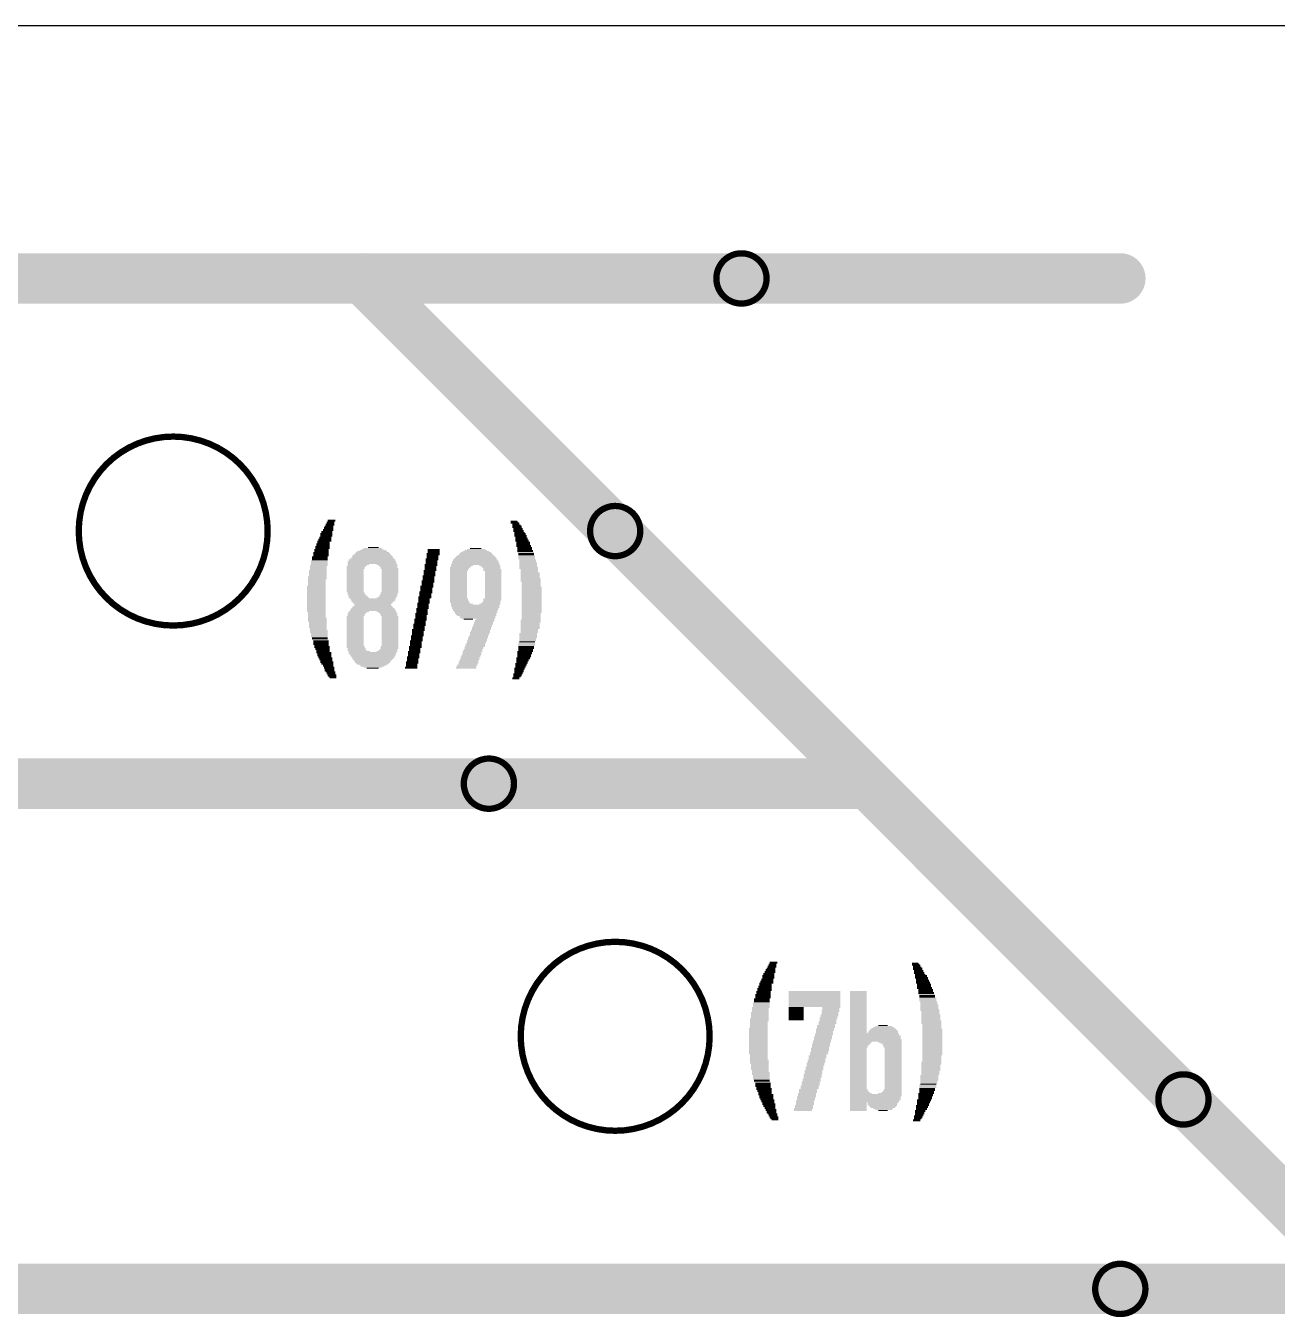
# Model space of a CAD drawing. Extents: x -1 to 100, y 0 to 61.
# Drawn here: x 49.11 to 74.28, y 34.99 to 60.96 of the extents above; entities that cross this region are included whole.
import ezdxf

# ---------------------------------------------------------------- set-up
doc = ezdxf.new("R2010")
doc.units = 0
for name, color, linetype in [('115', 151, 'CONTINUOUS'), ('117', 190, 'CONTINUOUS'), ('170', 151, 'CONTINUOUS'), ('20', 31, 'CONTINUOUS')]:
    doc.layers.add(name, color=color, linetype=linetype)

# ---------------------------------------------------------------- blocks, each defined once
blk = doc.blocks.new('RECT')
blk.add_solid([(-0.5, -0.5), (0.5, -0.5), (-0.5, 0.5), (0.5, 0.5)])

msp = doc.modelspace()

# ---------------------------------------------------------------- linework, layer by layer
at = {"layer": '115', "const_width": 1.016}
for points in [[(27.94, 55.88), (55.88, 55.88)], [(55.88, 55.88), (71.12, 55.88)], [(55.88, 55.88), (66.04, 45.72)], [(66.04, 45.72), (27.94, 45.72)], [(66.04, 45.72), (76.2, 35.56)], [(76.2, 35.56), (27.94, 35.56)]]:
    msp.add_lwpolyline(points, dxfattribs=at)
at = {"layer": '115', "const_width": 0.508}
for points in [[(55.88, 56.134, 1), (55.88, 55.626)], [(56.06, 56.06, 1), (55.7, 55.7)], [(55.88, 55.626, 1), (55.88, 56.134)], [(71.12, 55.626, 1), (71.12, 56.134)], [(66.22, 45.9, 1), (65.86, 45.54)], [(66.04, 45.466, 1), (66.04, 45.974)], [(65.86, 45.54, 1), (66.22, 45.9)]]:
    msp.add_lwpolyline(points, format="xyb", dxfattribs=at)
at = {"layer": '117', "const_width": 0.127}
for points in [[(63.5, 55.375, 1), (63.5, 56.385, 1), (63.5, 55.375)], [(52.07, 48.9, 1), (52.07, 52.7, 1), (52.07, 48.9)], [(60.96, 50.295, 1), (60.96, 51.305, 1), (60.96, 50.295)], [(58.42, 45.215, 1), (58.42, 46.225, 1), (58.42, 45.215)], [(60.96, 38.74, 1), (60.96, 42.54, 1), (60.96, 38.74)], [(72.39, 38.865, 1), (72.39, 39.875, 1), (72.39, 38.865)], [(71.12, 35.055, 1), (71.12, 36.065, 1), (71.12, 35.055)]]:
    msp.add_lwpolyline(points, format="xyb", dxfattribs=at)
at = {"layer": '20'}
msp.add_line((99.06, 60.96), (0, 60.96), dxfattribs=at)

# ---------------------------------------------------------------- block references
at = {"layer": '170'}
for p, xscale, yscale in [((55.205, 50.895), 0.17, 0.03), ((55.225, 50.94), 0.17, 0.02), ((55.225, 50.92), 0.17, 0.02), ((55.235, 50.98), 0.15, 0.02), ((55.235, 50.96), 0.15, 0.02), ((55.255, 51.02), 0.15, 0.02), ((55.255, 51), 0.15, 0.02), ((58.925, 51), 0.13, 0.02), ((58.935, 50.98), 0.15, 0.02), ((58.945, 50.96), 0.17, 0.02), ((58.96, 50.94), 0.14, 0.02), ((58.975, 50.92), 0.17, 0.02), ((58.985, 50.895), 0.19, 0.03), ((55.12, 50.64), 0.26, 0.02), ((55.13, 50.68), 0.24, 0.02), ((55.13, 50.66), 0.24, 0.02), ((55.15, 50.75), 0.24, 0.02), ((55.15, 50.73), 0.24, 0.02), ((55.15, 50.705), 0.24, 0.03), ((55.16, 50.79), 0.22, 0.02), ((55.16, 50.77), 0.22, 0.02), ((55.185, 50.83), 0.21, 0.02), ((55.185, 50.81), 0.21, 0.02), ((55.195, 50.87), 0.19, 0.02), ((55.195, 50.85), 0.19, 0.02), ((58.985, 50.87), 0.19, 0.02), ((59.005, 50.85), 0.19, 0.02), ((59.005, 50.83), 0.19, 0.02), ((59.015, 50.81), 0.21, 0.02), ((59.015, 50.79), 0.21, 0.02), ((59.035, 50.77), 0.21, 0.02), ((59.045, 50.75), 0.23, 0.02), ((59.045, 50.73), 0.23, 0.02), ((59.055, 50.705), 0.25, 0.03), ((59.065, 50.68), 0.23, 0.02), ((59.075, 50.66), 0.25, 0.02), ((59.075, 50.64), 0.25, 0.02), ((55.045, 50.37), 0.31, 0.02), ((55.055, 50.43), 0.29, 0.02), ((55.055, 50.41), 0.29, 0.02), ((55.055, 50.39), 0.29, 0.02), ((55.075, 50.49), 0.29, 0.02), ((55.075, 50.47), 0.29, 0.02), ((55.075, 50.45), 0.29, 0.02), ((55.085, 50.535), 0.27, 0.03), ((55.085, 50.51), 0.27, 0.02), ((55.11, 50.6), 0.28, 0.02), ((55.095, 50.58), 0.25, 0.02), ((55.095, 50.56), 0.25, 0.02), ((55.12, 50.62), 0.26, 0.02), ((56.08, 50.37), 0.66, 0.02), ((56.07, 50.39), 0.6, 0.02), ((56.085, 50.41), 0.53, 0.02), ((56.08, 50.43), 0.44, 0.02), ((56.08, 50.45), 0.36, 0.02), ((56.095, 50.47), 0.21, 0.02), ((57.31, 50.43), 0.24, 0.02), ((57.31, 50.41), 0.24, 0.02), ((57.31, 50.39), 0.24, 0.02), ((57.31, 50.37), 0.24, 0.02), ((58.155, 50.37), 0.61, 0.02), ((58.155, 50.39), 0.53, 0.02), ((58.155, 50.41), 0.45, 0.02), ((58.16, 50.43), 0.36, 0.02), ((58.155, 50.45), 0.23, 0.02), ((59.085, 50.62), 0.27, 0.02), ((59.085, 50.6), 0.27, 0.02), ((59.11, 50.58), 0.28, 0.02), ((59.11, 50.56), 0.28, 0.02), ((59.11, 50.535), 0.28, 0.03), ((59.12, 50.51), 0.3, 0.02), ((59.12, 50.49), 0.3, 0.02), ((59.14, 50.47), 0.3, 0.02), ((59.14, 50.45), 0.3, 0.02), ((59.14, 50.43), 0.3, 0.02), ((59.15, 50.41), 0.32, 0.02), ((59.15, 50.39), 0.32, 0.02), ((59.16, 50.37), 0.34, 0.02), ((55, 50.11), 0.36, 0.02), ((55.01, 50.2), 0.34, 0.02), ((55.01, 50.18), 0.34, 0.02), ((55.01, 50.155), 0.34, 0.03), ((55.01, 50.13), 0.34, 0.02), ((55.02, 50.28), 0.32, 0.02), ((55.02, 50.26), 0.32, 0.02), ((55.02, 50.24), 0.32, 0.02), ((55.02, 50.22), 0.32, 0.02), ((55.045, 50.345), 0.31, 0.03), ((55.045, 50.32), 0.31, 0.02), ((55.045, 50.3), 0.31, 0.02), ((56.07, 50.18), 0.98, 0.02), ((56.07, 50.155), 0.98, 0.03), ((55.795, 50.13), 0.43, 0.02), ((55.77, 50.11), 0.38, 0.02), ((56.07, 50.22), 0.94, 0.02), ((56.07, 50.2), 0.94, 0.02), ((56.075, 50.24), 0.89, 0.02), ((56.07, 50.26), 0.84, 0.02), ((56.07, 50.3), 0.8, 0.02), ((56.08, 50.28), 0.82, 0.02), ((56.07, 50.32), 0.76, 0.02), ((56.08, 50.345), 0.7, 0.03), ((56.37, 50.13), 0.42, 0.02), ((56.39, 50.11), 0.38, 0.02), ((57.255, 50.13), 0.25, 0.02), ((57.255, 50.11), 0.25, 0.02), ((57.275, 50.24), 0.25, 0.02), ((57.275, 50.22), 0.25, 0.02), ((57.265, 50.2), 0.23, 0.02), ((57.265, 50.18), 0.23, 0.02), ((57.265, 50.155), 0.23, 0.03), ((57.3, 50.345), 0.26, 0.03), ((57.3, 50.32), 0.26, 0.02), ((57.285, 50.3), 0.23, 0.02), ((57.285, 50.28), 0.23, 0.02), ((57.285, 50.26), 0.23, 0.02), ((58.145, 50.13), 0.97, 0.02), ((57.88, 50.11), 0.44, 0.02), ((58.145, 50.18), 0.93, 0.02), ((58.155, 50.155), 0.95, 0.03), ((58.145, 50.22), 0.89, 0.02), ((58.155, 50.2), 0.91, 0.02), ((58.145, 50.24), 0.85, 0.02), ((58.155, 50.26), 0.83, 0.02), ((58.155, 50.28), 0.79, 0.02), ((58.155, 50.3), 0.75, 0.02), ((58.155, 50.32), 0.69, 0.02), ((58.155, 50.345), 0.65, 0.03), ((58.44, 50.11), 0.42, 0.02), ((59.17, 50.345), 0.32, 0.03), ((59.17, 50.32), 0.32, 0.02), ((59.18, 50.3), 0.34, 0.02), ((59.18, 50.28), 0.34, 0.02), ((59.18, 50.26), 0.34, 0.02), ((59.18, 50.24), 0.34, 0.02), ((59.2, 50.22), 0.34, 0.02), ((59.2, 50.2), 0.34, 0.02), ((59.2, 50.18), 0.34, 0.02), ((59.21, 50.155), 0.36, 0.03), ((59.21, 50.13), 0.36, 0.02), ((59.21, 50.11), 0.36, 0.02), ((54.97, 49.88), 0.38, 0.02), ((54.97, 49.86), 0.38, 0.02), ((54.98, 50.01), 0.36, 0.02), ((54.98, 49.985), 0.36, 0.03), ((54.98, 49.96), 0.36, 0.02), ((54.98, 49.94), 0.36, 0.02), ((54.98, 49.92), 0.36, 0.02), ((54.98, 49.9), 0.36, 0.02), ((54.99, 50.09), 0.34, 0.02), ((54.99, 50.07), 0.34, 0.02), ((54.99, 50.05), 0.34, 0.02), ((54.99, 50.03), 0.34, 0.02), ((55.75, 50.09), 0.38, 0.02), ((55.74, 50.07), 0.36, 0.02), ((55.74, 50.05), 0.36, 0.02), ((55.73, 50.03), 0.34, 0.02), ((55.73, 50.01), 0.34, 0.02), ((55.73, 49.985), 0.34, 0.03), ((55.73, 49.96), 0.34, 0.02), ((55.73, 49.94), 0.34, 0.02), ((55.73, 49.92), 0.34, 0.02), ((55.73, 49.9), 0.34, 0.02), ((55.73, 49.88), 0.34, 0.02), ((55.73, 49.86), 0.34, 0.02), ((56.4, 50.09), 0.36, 0.02), ((56.41, 50.07), 0.34, 0.02), ((56.42, 50.05), 0.36, 0.02), ((56.43, 50.03), 0.34, 0.02), ((56.43, 50.01), 0.34, 0.02), ((56.43, 49.985), 0.34, 0.03), ((56.43, 49.96), 0.34, 0.02), ((56.43, 49.94), 0.34, 0.02), ((56.43, 49.92), 0.34, 0.02), ((56.43, 49.9), 0.34, 0.02), ((56.43, 49.88), 0.34, 0.02), ((56.43, 49.86), 0.34, 0.02), ((57.215, 49.9), 0.25, 0.02), ((57.205, 49.88), 0.23, 0.02), ((57.205, 49.86), 0.23, 0.02), ((57.235, 50.01), 0.25, 0.02), ((57.225, 49.985), 0.23, 0.03), ((57.225, 49.96), 0.23, 0.02), ((57.225, 49.94), 0.23, 0.02), ((57.225, 49.92), 0.23, 0.02), ((57.245, 50.09), 0.23, 0.02), ((57.245, 50.07), 0.23, 0.02), ((57.245, 50.05), 0.23, 0.02), ((57.245, 50.03), 0.23, 0.02), ((57.84, 50.07), 0.4, 0.02), ((57.83, 50.05), 0.38, 0.02), ((57.82, 50.03), 0.36, 0.02), ((57.82, 50.01), 0.36, 0.02), ((57.81, 49.985), 0.34, 0.03), ((57.81, 49.96), 0.34, 0.02), ((57.81, 49.94), 0.34, 0.02), ((57.81, 49.92), 0.34, 0.02), ((57.81, 49.9), 0.34, 0.02), ((57.81, 49.88), 0.34, 0.02), ((57.81, 49.86), 0.34, 0.02), ((57.86, 50.09), 0.4, 0.02), ((58.46, 50.09), 0.38, 0.02), ((58.47, 50.07), 0.36, 0.02), ((58.48, 50.05), 0.34, 0.02), ((58.49, 50.03), 0.36, 0.02), ((58.49, 50.01), 0.36, 0.02), ((58.505, 49.985), 0.33, 0.03), ((58.505, 49.96), 0.33, 0.02), ((58.505, 49.94), 0.33, 0.02), ((58.505, 49.92), 0.33, 0.02), ((58.505, 49.9), 0.33, 0.02), ((58.505, 49.88), 0.33, 0.02), ((58.505, 49.86), 0.33, 0.02), ((59.21, 50.09), 0.36, 0.02), ((59.22, 50.07), 0.38, 0.02), ((59.22, 50.05), 0.38, 0.02), ((59.235, 50.03), 0.35, 0.02), ((59.235, 50.01), 0.35, 0.02), ((59.235, 49.985), 0.35, 0.03), ((59.25, 49.96), 0.38, 0.02), ((59.25, 49.94), 0.38, 0.02), ((59.25, 49.92), 0.38, 0.02), ((59.25, 49.9), 0.38, 0.02), ((59.25, 49.88), 0.38, 0.02), ((59.25, 49.86), 0.38, 0.02), ((54.95, 49.69), 0.38, 0.02), ((54.95, 49.67), 0.38, 0.02), ((54.95, 49.65), 0.38, 0.02), ((54.95, 49.625), 0.38, 0.03), ((54.95, 49.6), 0.38, 0.02), ((54.97, 49.84), 0.38, 0.02), ((54.96, 49.82), 0.36, 0.02), ((54.96, 49.795), 0.36, 0.03), ((54.96, 49.77), 0.36, 0.02), ((54.96, 49.75), 0.36, 0.02), ((54.96, 49.73), 0.36, 0.02), ((54.96, 49.71), 0.36, 0.02), ((55.73, 49.84), 0.34, 0.02), ((55.73, 49.82), 0.34, 0.02), ((55.73, 49.795), 0.34, 0.03), ((55.73, 49.77), 0.34, 0.02), ((55.73, 49.75), 0.34, 0.02), ((55.73, 49.73), 0.34, 0.02), ((55.73, 49.71), 0.34, 0.02), ((55.73, 49.69), 0.34, 0.02), ((55.73, 49.67), 0.34, 0.02), ((55.73, 49.65), 0.34, 0.02), ((55.73, 49.625), 0.34, 0.03), ((55.73, 49.6), 0.34, 0.02), ((56.43, 49.84), 0.34, 0.02), ((56.43, 49.82), 0.34, 0.02), ((56.43, 49.795), 0.34, 0.03), ((56.43, 49.77), 0.34, 0.02), ((56.43, 49.75), 0.34, 0.02), ((56.43, 49.73), 0.34, 0.02), ((56.43, 49.71), 0.34, 0.02), ((56.43, 49.69), 0.34, 0.02), ((56.43, 49.67), 0.34, 0.02), ((56.43, 49.65), 0.34, 0.02), ((56.43, 49.625), 0.34, 0.03), ((56.43, 49.6), 0.34, 0.02), ((57.17, 49.69), 0.26, 0.02), ((57.17, 49.67), 0.26, 0.02), ((57.16, 49.65), 0.24, 0.02), ((57.16, 49.625), 0.24, 0.03), ((57.16, 49.6), 0.24, 0.02), ((57.195, 49.795), 0.25, 0.03), ((57.195, 49.77), 0.25, 0.02), ((57.185, 49.75), 0.23, 0.02), ((57.185, 49.73), 0.23, 0.02), ((57.185, 49.71), 0.23, 0.02), ((57.205, 49.84), 0.23, 0.02), ((57.205, 49.82), 0.23, 0.02), ((57.81, 49.84), 0.34, 0.02), ((57.81, 49.82), 0.34, 0.02), ((57.81, 49.795), 0.34, 0.03), ((57.81, 49.77), 0.34, 0.02), ((57.81, 49.75), 0.34, 0.02), ((57.81, 49.73), 0.34, 0.02), ((57.81, 49.71), 0.34, 0.02), ((57.81, 49.69), 0.34, 0.02), ((57.81, 49.67), 0.34, 0.02), ((57.81, 49.65), 0.34, 0.02), ((57.81, 49.625), 0.34, 0.03), ((57.81, 49.6), 0.34, 0.02), ((58.505, 49.84), 0.33, 0.02), ((58.505, 49.82), 0.33, 0.02), ((58.505, 49.795), 0.33, 0.03), ((58.505, 49.77), 0.33, 0.02), ((58.505, 49.75), 0.33, 0.02), ((58.505, 49.73), 0.33, 0.02), ((58.505, 49.71), 0.33, 0.02), ((58.505, 49.69), 0.33, 0.02), ((58.505, 49.67), 0.33, 0.02), ((58.505, 49.65), 0.33, 0.02), ((58.505, 49.625), 0.33, 0.03), ((58.505, 49.6), 0.33, 0.02), ((59.26, 49.84), 0.4, 0.02), ((59.26, 49.82), 0.4, 0.02), ((59.26, 49.795), 0.4, 0.03), ((59.27, 49.77), 0.38, 0.02), ((59.27, 49.75), 0.38, 0.02), ((59.27, 49.73), 0.38, 0.02), ((59.27, 49.71), 0.38, 0.02), ((59.27, 49.69), 0.38, 0.02), ((59.28, 49.67), 0.4, 0.02), ((59.28, 49.65), 0.4, 0.02), ((59.28, 49.625), 0.4, 0.03), ((59.28, 49.6), 0.4, 0.02), ((54.95, 49.58), 0.38, 0.02), ((54.95, 49.56), 0.38, 0.02), ((54.95, 49.54), 0.38, 0.02), ((54.95, 49.52), 0.38, 0.02), ((54.95, 49.5), 0.38, 0.02), ((54.95, 49.48), 0.38, 0.02), ((54.95, 49.46), 0.38, 0.02), ((54.95, 49.435), 0.38, 0.03), ((54.95, 49.41), 0.38, 0.02), ((54.95, 49.39), 0.38, 0.02), ((54.95, 49.37), 0.38, 0.02), ((54.95, 49.35), 0.38, 0.02), ((55.73, 49.58), 0.34, 0.02), ((55.75, 49.56), 0.34, 0.02), ((55.75, 49.54), 0.34, 0.02), ((55.76, 49.52), 0.36, 0.02), ((55.78, 49.5), 0.36, 0.02), ((55.795, 49.48), 0.39, 0.02), ((55.805, 49.46), 0.41, 0.02), ((56.085, 49.435), 0.91, 0.03), ((56.095, 49.41), 0.89, 0.02), ((56.085, 49.39), 0.87, 0.02), ((56.08, 49.37), 0.82, 0.02), ((56.08, 49.35), 0.78, 0.02), ((56.36, 49.46), 0.4, 0.02), ((56.38, 49.48), 0.36, 0.02), ((56.4, 49.52), 0.36, 0.02), ((56.4, 49.5), 0.36, 0.02), ((56.42, 49.56), 0.36, 0.02), ((56.41, 49.54), 0.34, 0.02), ((56.43, 49.58), 0.34, 0.02), ((57.105, 49.35), 0.25, 0.02), ((57.13, 49.48), 0.26, 0.02), ((57.13, 49.46), 0.26, 0.02), ((57.115, 49.435), 0.23, 0.03), ((57.115, 49.41), 0.23, 0.02), ((57.115, 49.39), 0.23, 0.02), ((57.115, 49.37), 0.23, 0.02), ((57.15, 49.58), 0.26, 0.02), ((57.15, 49.56), 0.26, 0.02), ((57.14, 49.54), 0.24, 0.02), ((57.14, 49.52), 0.24, 0.02), ((57.14, 49.5), 0.24, 0.02), ((57.81, 49.58), 0.34, 0.02), ((57.81, 49.56), 0.34, 0.02), ((57.81, 49.54), 0.34, 0.02), ((57.81, 49.52), 0.34, 0.02), ((57.81, 49.5), 0.34, 0.02), ((57.81, 49.48), 0.34, 0.02), ((57.81, 49.46), 0.34, 0.02), ((57.82, 49.435), 0.36, 0.03), ((57.82, 49.41), 0.36, 0.02), ((57.83, 49.39), 0.38, 0.02), ((57.83, 49.37), 0.38, 0.02), ((57.85, 49.35), 0.38, 0.02), ((58.46, 49.35), 0.38, 0.02), ((58.47, 49.37), 0.36, 0.02), ((58.49, 49.435), 0.36, 0.03), ((58.49, 49.41), 0.36, 0.02), ((58.48, 49.39), 0.34, 0.02), ((58.505, 49.58), 0.33, 0.02), ((58.505, 49.56), 0.33, 0.02), ((58.505, 49.54), 0.33, 0.02), ((58.505, 49.52), 0.33, 0.02), ((58.505, 49.5), 0.33, 0.02), ((58.505, 49.48), 0.33, 0.02), ((58.505, 49.46), 0.33, 0.02), ((59.28, 49.58), 0.4, 0.02), ((59.28, 49.56), 0.4, 0.02), ((59.28, 49.54), 0.4, 0.02), ((59.28, 49.52), 0.4, 0.02), ((59.28, 49.5), 0.4, 0.02), ((59.28, 49.48), 0.4, 0.02), ((59.28, 49.46), 0.4, 0.02), ((59.28, 49.435), 0.4, 0.03), ((59.28, 49.41), 0.4, 0.02), ((59.28, 49.39), 0.4, 0.02), ((59.28, 49.37), 0.4, 0.02), ((59.28, 49.35), 0.4, 0.02), ((54.95, 49.33), 0.38, 0.02), ((54.95, 49.31), 0.38, 0.02), ((54.95, 49.29), 0.38, 0.02), ((54.95, 49.265), 0.38, 0.03), ((54.95, 49.24), 0.38, 0.02), ((54.95, 49.22), 0.38, 0.02), ((54.95, 49.2), 0.38, 0.02), ((54.95, 49.18), 0.38, 0.02), ((54.96, 49.16), 0.36, 0.02), ((54.96, 49.14), 0.36, 0.02), ((54.96, 49.12), 0.36, 0.02), ((54.96, 49.1), 0.36, 0.02), ((54.96, 49.075), 0.36, 0.03), ((55.73, 49.075), 0.34, 0.03), ((55.76, 49.14), 0.36, 0.02), ((55.75, 49.12), 0.34, 0.02), ((55.75, 49.1), 0.34, 0.02), ((55.805, 49.18), 0.41, 0.02), ((55.78, 49.16), 0.36, 0.02), ((56.085, 49.22), 0.91, 0.02), ((56.085, 49.2), 0.91, 0.02), ((56.085, 49.24), 0.87, 0.02), ((56.08, 49.265), 0.82, 0.03), ((56.08, 49.29), 0.78, 0.02), ((56.08, 49.33), 0.74, 0.02), ((56.09, 49.31), 0.72, 0.02), ((56.36, 49.18), 0.4, 0.02), ((56.38, 49.16), 0.36, 0.02), ((56.4, 49.14), 0.36, 0.02), ((56.41, 49.12), 0.34, 0.02), ((56.41, 49.1), 0.34, 0.02), ((56.43, 49.075), 0.34, 0.03), ((57.065, 49.14), 0.25, 0.02), ((57.065, 49.12), 0.25, 0.02), ((57.055, 49.1), 0.23, 0.02), ((57.055, 49.075), 0.23, 0.03), ((57.085, 49.24), 0.25, 0.02), ((57.075, 49.22), 0.23, 0.02), ((57.075, 49.2), 0.23, 0.02), ((57.075, 49.18), 0.23, 0.02), ((57.075, 49.16), 0.23, 0.02), ((57.095, 49.33), 0.23, 0.02), ((57.095, 49.31), 0.23, 0.02), ((57.095, 49.29), 0.23, 0.02), ((57.095, 49.265), 0.23, 0.03), ((57.88, 49.33), 0.44, 0.02), ((58.145, 49.31), 0.97, 0.02), ((58.145, 49.29), 0.97, 0.02), ((58.155, 49.265), 0.95, 0.03), ((58.145, 49.24), 0.93, 0.02), ((58.155, 49.22), 0.91, 0.02), ((58.145, 49.2), 0.89, 0.02), ((58.155, 49.18), 0.87, 0.02), ((58.165, 49.16), 0.85, 0.02), ((58.155, 49.14), 0.83, 0.02), ((58.165, 49.12), 0.81, 0.02), ((58.175, 49.1), 0.79, 0.02), ((58.19, 49.075), 0.72, 0.03), ((58.44, 49.33), 0.42, 0.02), ((59.28, 49.33), 0.4, 0.02), ((59.28, 49.31), 0.4, 0.02), ((59.28, 49.29), 0.4, 0.02), ((59.28, 49.265), 0.4, 0.03), ((59.28, 49.24), 0.4, 0.02), ((59.28, 49.22), 0.4, 0.02), ((59.28, 49.2), 0.4, 0.02), ((59.28, 49.18), 0.4, 0.02), ((59.28, 49.16), 0.4, 0.02), ((59.27, 49.14), 0.38, 0.02), ((59.27, 49.12), 0.38, 0.02), ((59.27, 49.1), 0.38, 0.02), ((59.27, 49.075), 0.38, 0.03), ((54.97, 49.05), 0.38, 0.02), ((54.97, 49.03), 0.38, 0.02), ((54.97, 49.01), 0.38, 0.02), ((54.97, 48.99), 0.38, 0.02), ((54.98, 48.97), 0.36, 0.02), ((54.98, 48.95), 0.36, 0.02), ((54.98, 48.93), 0.36, 0.02), ((54.98, 48.905), 0.36, 0.03), ((54.98, 48.88), 0.36, 0.02), ((54.98, 48.86), 0.36, 0.02), ((54.99, 48.84), 0.34, 0.02), ((54.99, 48.82), 0.34, 0.02), ((55.73, 49.05), 0.34, 0.02), ((55.73, 49.03), 0.34, 0.02), ((55.73, 49.01), 0.34, 0.02), ((55.73, 48.99), 0.34, 0.02), ((55.73, 48.97), 0.34, 0.02), ((55.73, 48.95), 0.34, 0.02), ((55.73, 48.93), 0.34, 0.02), ((55.73, 48.905), 0.34, 0.03), ((55.73, 48.88), 0.34, 0.02), ((55.73, 48.86), 0.34, 0.02), ((55.73, 48.84), 0.34, 0.02), ((55.73, 48.82), 0.34, 0.02), ((56.43, 49.05), 0.34, 0.02), ((56.43, 49.03), 0.34, 0.02), ((56.43, 49.01), 0.34, 0.02), ((56.43, 48.99), 0.34, 0.02), ((56.43, 48.97), 0.34, 0.02), ((56.43, 48.95), 0.34, 0.02), ((56.43, 48.93), 0.34, 0.02), ((56.43, 48.905), 0.34, 0.03), ((56.43, 48.88), 0.34, 0.02), ((56.43, 48.86), 0.34, 0.02), ((56.43, 48.84), 0.34, 0.02), ((56.43, 48.82), 0.34, 0.02), ((57, 48.82), 0.26, 0.02), ((57.025, 48.93), 0.25, 0.02), ((57.025, 48.905), 0.25, 0.03), ((57.015, 48.88), 0.23, 0.02), ((57.015, 48.86), 0.23, 0.02), ((57.015, 48.84), 0.23, 0.02), ((57.045, 49.03), 0.25, 0.02), ((57.045, 49.01), 0.25, 0.02), ((57.035, 48.99), 0.23, 0.02), ((57.035, 48.97), 0.23, 0.02), ((57.035, 48.95), 0.23, 0.02), ((57.055, 49.05), 0.23, 0.02), ((58.2, 49.05), 0.7, 0.02), ((58.005, 49.03), 0.19, 0.02), ((58.27, 48.86), 0.38, 0.02), ((58.27, 48.84), 0.38, 0.02), ((58.27, 48.82), 0.38, 0.02), ((58.29, 48.905), 0.38, 0.03), ((58.29, 48.88), 0.38, 0.02), ((58.31, 48.97), 0.38, 0.02), ((58.31, 48.95), 0.38, 0.02), ((58.31, 48.93), 0.38, 0.02), ((58.335, 49.01), 0.39, 0.02), ((58.335, 48.99), 0.39, 0.02), ((58.35, 49.03), 0.36, 0.02), ((59.26, 49.01), 0.4, 0.02), ((59.26, 48.99), 0.4, 0.02), ((59.26, 48.97), 0.4, 0.02), ((59.25, 48.95), 0.38, 0.02), ((59.25, 48.93), 0.38, 0.02), ((59.25, 48.905), 0.38, 0.03), ((59.25, 48.88), 0.38, 0.02), ((59.25, 48.86), 0.38, 0.02), ((59.25, 48.84), 0.38, 0.02), ((59.235, 48.82), 0.35, 0.02), ((59.27, 49.05), 0.38, 0.02), ((59.27, 49.03), 0.38, 0.02), ((55, 48.8), 0.36, 0.02), ((55, 48.78), 0.36, 0.02), ((55, 48.76), 0.36, 0.02), ((55.01, 48.74), 0.34, 0.02), ((55.01, 48.715), 0.34, 0.03), ((55.01, 48.69), 0.34, 0.02), ((55.01, 48.67), 0.34, 0.02), ((55.02, 48.65), 0.32, 0.02), ((55.02, 48.63), 0.32, 0.02), ((55.03, 48.61), 0.34, 0.02), ((55.045, 48.59), 0.31, 0.02), ((55.045, 48.57), 0.31, 0.02), ((55.73, 48.8), 0.34, 0.02), ((55.73, 48.78), 0.34, 0.02), ((55.73, 48.76), 0.34, 0.02), ((55.73, 48.74), 0.34, 0.02), ((55.73, 48.715), 0.34, 0.03), ((55.73, 48.69), 0.34, 0.02), ((55.73, 48.67), 0.34, 0.02), ((55.73, 48.65), 0.34, 0.02), ((55.73, 48.63), 0.34, 0.02), ((55.73, 48.61), 0.34, 0.02), ((55.73, 48.59), 0.34, 0.02), ((55.73, 48.57), 0.34, 0.02), ((56.43, 48.8), 0.34, 0.02), ((56.43, 48.78), 0.34, 0.02), ((56.43, 48.76), 0.34, 0.02), ((56.43, 48.74), 0.34, 0.02), ((56.43, 48.715), 0.34, 0.03), ((56.43, 48.69), 0.34, 0.02), ((56.43, 48.67), 0.34, 0.02), ((56.43, 48.65), 0.34, 0.02), ((56.43, 48.63), 0.34, 0.02), ((56.43, 48.61), 0.34, 0.02), ((56.43, 48.59), 0.34, 0.02), ((56.43, 48.57), 0.34, 0.02), ((56.96, 48.59), 0.26, 0.02), ((56.95, 48.57), 0.24, 0.02), ((56.98, 48.69), 0.26, 0.02), ((56.97, 48.67), 0.24, 0.02), ((56.97, 48.65), 0.24, 0.02), ((56.97, 48.63), 0.24, 0.02), ((56.97, 48.61), 0.24, 0.02), ((57, 48.8), 0.26, 0.02), ((56.99, 48.78), 0.24, 0.02), ((56.99, 48.76), 0.24, 0.02), ((56.99, 48.74), 0.24, 0.02), ((56.99, 48.715), 0.24, 0.03), ((58.18, 48.59), 0.4, 0.02), ((58.17, 48.57), 0.38, 0.02), ((58.2, 48.65), 0.4, 0.02), ((58.19, 48.63), 0.38, 0.02), ((58.19, 48.61), 0.38, 0.02), ((58.21, 48.69), 0.38, 0.02), ((58.21, 48.67), 0.38, 0.02), ((58.24, 48.76), 0.4, 0.02), ((58.23, 48.74), 0.38, 0.02), ((58.23, 48.715), 0.38, 0.03), ((58.25, 48.8), 0.38, 0.02), ((58.25, 48.78), 0.38, 0.02), ((59.21, 48.74), 0.36, 0.02), ((59.21, 48.715), 0.36, 0.03), ((59.21, 48.69), 0.36, 0.02), ((59.21, 48.67), 0.36, 0.02), ((59.21, 48.65), 0.36, 0.02), ((59.2, 48.63), 0.34, 0.02), ((59.2, 48.61), 0.34, 0.02), ((59.2, 48.59), 0.34, 0.02), ((59.19, 48.57), 0.32, 0.02), ((59.235, 48.8), 0.35, 0.02), ((59.235, 48.78), 0.35, 0.02), ((59.235, 48.76), 0.35, 0.02), ((55.045, 48.55), 0.31, 0.02), ((55.045, 48.525), 0.31, 0.03), ((55.055, 48.5), 0.29, 0.02), ((55.065, 48.48), 0.31, 0.02), ((55.065, 48.46), 0.31, 0.02), ((55.075, 48.44), 0.29, 0.02), ((55.075, 48.42), 0.29, 0.02), ((55.085, 48.4), 0.27, 0.02), ((55.085, 48.38), 0.27, 0.02), ((55.1, 48.355), 0.3, 0.03), ((55.11, 48.33), 0.28, 0.02), ((55.11, 48.31), 0.28, 0.02), ((55.73, 48.55), 0.34, 0.02), ((55.73, 48.525), 0.34, 0.03), ((55.73, 48.5), 0.34, 0.02), ((55.74, 48.48), 0.36, 0.02), ((55.74, 48.46), 0.36, 0.02), ((55.76, 48.44), 0.36, 0.02), ((55.76, 48.42), 0.36, 0.02), ((55.77, 48.4), 0.38, 0.02), ((55.815, 48.38), 0.43, 0.02), ((56.08, 48.355), 0.96, 0.03), ((56.08, 48.33), 0.96, 0.02), ((56.085, 48.31), 0.91, 0.02), ((56.37, 48.38), 0.42, 0.02), ((56.39, 48.4), 0.38, 0.02), ((56.4, 48.42), 0.36, 0.02), ((56.42, 48.48), 0.36, 0.02), ((56.42, 48.46), 0.36, 0.02), ((56.42, 48.44), 0.36, 0.02), ((56.43, 48.55), 0.34, 0.02), ((56.43, 48.525), 0.34, 0.03), ((56.43, 48.5), 0.34, 0.02), ((56.915, 48.38), 0.25, 0.02), ((56.915, 48.355), 0.25, 0.03), ((56.905, 48.33), 0.23, 0.02), ((56.905, 48.31), 0.23, 0.02), ((56.94, 48.48), 0.26, 0.02), ((56.94, 48.46), 0.26, 0.02), ((56.925, 48.44), 0.23, 0.02), ((56.925, 48.42), 0.23, 0.02), ((56.925, 48.4), 0.23, 0.02), ((56.95, 48.55), 0.24, 0.02), ((56.95, 48.525), 0.24, 0.03), ((56.95, 48.5), 0.24, 0.02), ((58.07, 48.31), 0.4, 0.02), ((58.09, 48.38), 0.4, 0.02), ((58.08, 48.355), 0.38, 0.03), ((58.08, 48.33), 0.38, 0.02), ((58.1, 48.42), 0.38, 0.02), ((58.1, 48.4), 0.38, 0.02), ((58.135, 48.48), 0.41, 0.02), ((58.12, 48.46), 0.38, 0.02), ((58.12, 48.44), 0.38, 0.02), ((58.145, 48.525), 0.39, 0.03), ((58.145, 48.5), 0.39, 0.02), ((58.17, 48.55), 0.38, 0.02), ((59.15, 48.38), 0.32, 0.02), ((59.14, 48.355), 0.3, 0.03), ((59.14, 48.33), 0.3, 0.02), ((59.13, 48.31), 0.28, 0.02), ((59.18, 48.55), 0.34, 0.02), ((59.18, 48.525), 0.34, 0.03), ((59.18, 48.5), 0.34, 0.02), ((59.17, 48.48), 0.32, 0.02), ((59.17, 48.46), 0.32, 0.02), ((59.17, 48.44), 0.32, 0.02), ((59.16, 48.42), 0.3, 0.02), ((59.16, 48.4), 0.3, 0.02), ((55.11, 48.29), 0.28, 0.02), ((55.12, 48.27), 0.26, 0.02), ((55.13, 48.25), 0.28, 0.02), ((55.14, 48.23), 0.26, 0.02), ((55.14, 48.21), 0.26, 0.02), ((55.15, 48.19), 0.24, 0.02), ((55.16, 48.165), 0.26, 0.03), ((55.17, 48.14), 0.24, 0.02), ((55.17, 48.12), 0.24, 0.02), ((55.185, 48.1), 0.21, 0.02), ((55.185, 48.08), 0.21, 0.02), ((55.205, 48.06), 0.21, 0.02), ((55.205, 48.04), 0.21, 0.02), ((56.085, 48.29), 0.91, 0.02), ((56.085, 48.27), 0.87, 0.02), ((56.095, 48.25), 0.85, 0.02), ((56.08, 48.23), 0.82, 0.02), ((56.08, 48.21), 0.78, 0.02), ((56.08, 48.19), 0.74, 0.02), ((56.08, 48.165), 0.7, 0.03), ((56.08, 48.14), 0.66, 0.02), ((56.08, 48.12), 0.62, 0.02), ((56.085, 48.1), 0.53, 0.02), ((56.08, 48.08), 0.48, 0.02), ((56.08, 48.06), 0.36, 0.02), ((56.08, 48.04), 0.24, 0.02), ((56.855, 48.06), 0.25, 0.02), ((56.855, 48.04), 0.25, 0.02), ((56.875, 48.165), 0.25, 0.03), ((56.875, 48.14), 0.25, 0.02), ((56.865, 48.12), 0.23, 0.02), ((56.865, 48.1), 0.23, 0.02), ((56.865, 48.08), 0.23, 0.02), ((56.895, 48.27), 0.25, 0.02), ((56.895, 48.25), 0.25, 0.02), ((56.885, 48.23), 0.23, 0.02), ((56.885, 48.21), 0.23, 0.02), ((56.885, 48.19), 0.23, 0.02), ((56.905, 48.29), 0.23, 0.02), ((57.965, 48.06), 0.41, 0.02), ((57.965, 48.04), 0.41, 0.02), ((57.985, 48.1), 0.41, 0.02), ((57.975, 48.08), 0.39, 0.02), ((58.01, 48.165), 0.4, 0.03), ((58.01, 48.14), 0.4, 0.02), ((58, 48.12), 0.38, 0.02), ((58.03, 48.21), 0.4, 0.02), ((58.02, 48.19), 0.38, 0.02), ((58.05, 48.27), 0.4, 0.02), ((58.04, 48.25), 0.38, 0.02), ((58.04, 48.23), 0.38, 0.02), ((58.06, 48.29), 0.38, 0.02), ((59.035, 48.04), 0.21, 0.02), ((59.075, 48.14), 0.25, 0.02), ((59.065, 48.12), 0.23, 0.02), ((59.065, 48.1), 0.23, 0.02), ((59.055, 48.08), 0.21, 0.02), ((59.055, 48.06), 0.21, 0.02), ((59.11, 48.25), 0.28, 0.02), ((59.11, 48.23), 0.28, 0.02), ((59.095, 48.21), 0.25, 0.02), ((59.095, 48.19), 0.25, 0.02), ((59.085, 48.165), 0.23, 0.03), ((59.13, 48.29), 0.28, 0.02), ((59.13, 48.27), 0.28, 0.02), ((55.215, 48.02), 0.19, 0.02), ((55.215, 47.995), 0.19, 0.03), ((55.235, 47.97), 0.19, 0.02), ((55.245, 47.95), 0.17, 0.02), ((55.245, 47.93), 0.17, 0.02), ((55.265, 47.91), 0.17, 0.02), ((55.265, 47.89), 0.17, 0.02), ((55.275, 47.87), 0.15, 0.02), ((55.285, 47.85), 0.13, 0.02), ((58.96, 47.85), 0.14, 0.02), ((58.96, 47.83), 0.14, 0.02), ((59.005, 47.93), 0.19, 0.02), ((58.995, 47.91), 0.17, 0.02), ((58.995, 47.89), 0.17, 0.02), ((58.985, 47.87), 0.15, 0.02), ((59.035, 48.02), 0.21, 0.02), ((59.025, 47.995), 0.19, 0.03), ((59.025, 47.97), 0.19, 0.02), ((59.015, 47.95), 0.17, 0.02), ((64.125, 42.09), 0.15, 0.02), ((64.125, 42.07), 0.15, 0.02), ((64.145, 42.13), 0.15, 0.02), ((64.145, 42.11), 0.15, 0.02), ((66.995, 42.11), 0.13, 0.02), ((67.005, 42.09), 0.15, 0.02), ((67.015, 42.07), 0.17, 0.02), ((64.04, 41.86), 0.24, 0.02), ((64.04, 41.84), 0.24, 0.02), ((64.04, 41.815), 0.24, 0.03), ((64.05, 41.9), 0.22, 0.02), ((64.05, 41.88), 0.22, 0.02), ((64.075, 41.94), 0.21, 0.02), ((64.075, 41.92), 0.21, 0.02), ((64.085, 41.98), 0.19, 0.02), ((64.085, 41.96), 0.19, 0.02), ((64.095, 42.005), 0.17, 0.03), ((64.115, 42.05), 0.17, 0.02), ((64.115, 42.03), 0.17, 0.02), ((67.025, 42.05), 0.15, 0.02), ((67.035, 42.03), 0.17, 0.02), ((67.045, 42.005), 0.19, 0.03), ((67.045, 41.98), 0.19, 0.02), ((67.065, 41.96), 0.19, 0.02), ((67.065, 41.94), 0.19, 0.02), ((67.075, 41.92), 0.21, 0.02), ((67.075, 41.9), 0.21, 0.02), ((67.095, 41.88), 0.21, 0.02), ((67.11, 41.86), 0.24, 0.02), ((67.11, 41.84), 0.24, 0.02), ((67.12, 41.815), 0.26, 0.03), ((63.945, 41.54), 0.29, 0.02), ((63.965, 41.6), 0.29, 0.02), ((63.965, 41.58), 0.29, 0.02), ((63.965, 41.56), 0.29, 0.02), ((63.975, 41.645), 0.27, 0.03), ((63.975, 41.62), 0.27, 0.02), ((64, 41.71), 0.28, 0.02), ((63.985, 41.69), 0.25, 0.02), ((63.985, 41.67), 0.25, 0.02), ((64.01, 41.75), 0.26, 0.02), ((64.01, 41.73), 0.26, 0.02), ((64.02, 41.79), 0.24, 0.02), ((64.02, 41.77), 0.24, 0.02), ((64.97, 41.54), 1.04, 0.02), ((65.85, 41.54), 0.34, 0.02), ((67.13, 41.79), 0.24, 0.02), ((67.14, 41.77), 0.26, 0.02), ((67.14, 41.75), 0.26, 0.02), ((67.15, 41.73), 0.28, 0.02), ((67.15, 41.71), 0.28, 0.02), ((67.17, 41.69), 0.28, 0.02), ((67.17, 41.67), 0.28, 0.02), ((67.17, 41.645), 0.28, 0.03), ((67.18, 41.62), 0.3, 0.02), ((67.18, 41.6), 0.3, 0.02), ((67.205, 41.58), 0.29, 0.02), ((67.205, 41.56), 0.29, 0.02), ((67.205, 41.54), 0.29, 0.02), ((63.9, 41.31), 0.34, 0.02), ((63.9, 41.29), 0.34, 0.02), ((63.91, 41.39), 0.32, 0.02), ((63.91, 41.37), 0.32, 0.02), ((63.91, 41.35), 0.32, 0.02), ((63.91, 41.33), 0.32, 0.02), ((63.935, 41.48), 0.31, 0.02), ((63.935, 41.455), 0.31, 0.03), ((63.935, 41.43), 0.31, 0.02), ((63.935, 41.41), 0.31, 0.02), ((63.945, 41.52), 0.29, 0.02), ((63.945, 41.5), 0.29, 0.02), ((64.97, 41.52), 1.04, 0.02), ((64.97, 41.5), 1.04, 0.02), ((64.97, 41.48), 1.04, 0.02), ((64.97, 41.455), 1.04, 0.03), ((64.97, 41.43), 1.04, 0.02), ((64.97, 41.41), 1.04, 0.02), ((64.97, 41.39), 1.04, 0.02), ((64.97, 41.37), 1.04, 0.02), ((64.97, 41.35), 1.04, 0.02), ((64.97, 41.33), 1.04, 0.02), ((64.97, 41.31), 1.04, 0.02), ((64.97, 41.29), 1.04, 0.02), ((65.85, 41.52), 0.34, 0.02), ((65.85, 41.5), 0.34, 0.02), ((65.85, 41.48), 0.34, 0.02), ((65.85, 41.455), 0.34, 0.03), ((65.85, 41.43), 0.34, 0.02), ((65.85, 41.41), 0.34, 0.02), ((65.85, 41.39), 0.34, 0.02), ((65.85, 41.37), 0.34, 0.02), ((65.85, 41.35), 0.34, 0.02), ((65.85, 41.33), 0.34, 0.02), ((65.85, 41.31), 0.34, 0.02), ((65.85, 41.29), 0.34, 0.02), ((67.215, 41.52), 0.31, 0.02), ((67.215, 41.5), 0.31, 0.02), ((67.225, 41.48), 0.33, 0.02), ((67.235, 41.455), 0.31, 0.03), ((67.235, 41.43), 0.31, 0.02), ((67.25, 41.41), 0.34, 0.02), ((67.25, 41.39), 0.34, 0.02), ((67.25, 41.37), 0.34, 0.02), ((67.25, 41.35), 0.34, 0.02), ((67.27, 41.33), 0.34, 0.02), ((67.27, 41.31), 0.34, 0.02), ((67.27, 41.29), 0.34, 0.02), ((63.87, 41.12), 0.36, 0.02), ((63.87, 41.095), 0.36, 0.03), ((63.87, 41.07), 0.36, 0.02), ((63.87, 41.05), 0.36, 0.02), ((63.87, 41.03), 0.36, 0.02), ((63.89, 41.22), 0.36, 0.02), ((63.88, 41.2), 0.34, 0.02), ((63.88, 41.18), 0.34, 0.02), ((63.88, 41.16), 0.34, 0.02), ((63.88, 41.14), 0.34, 0.02), ((63.9, 41.265), 0.34, 0.03), ((63.9, 41.24), 0.34, 0.02), ((64.97, 41.265), 1.04, 0.03), ((64.97, 41.24), 1.04, 0.02), ((64.6, 41.22), 0.3, 0.02), ((64.6, 41.2), 0.3, 0.02), ((64.6, 41.18), 0.3, 0.02), ((64.6, 41.16), 0.3, 0.02), ((64.6, 41.14), 0.3, 0.02), ((64.6, 41.12), 0.3, 0.02), ((64.6, 41.095), 0.3, 0.03), ((64.6, 41.07), 0.3, 0.02), ((64.6, 41.05), 0.3, 0.02), ((64.6, 41.03), 0.3, 0.02), ((65.27, 41.07), 0.36, 0.02), ((65.27, 41.05), 0.36, 0.02), ((65.26, 41.03), 0.34, 0.02), ((65.29, 41.16), 0.36, 0.02), ((65.29, 41.14), 0.36, 0.02), ((65.28, 41.12), 0.34, 0.02), ((65.28, 41.095), 0.34, 0.03), ((65.31, 41.22), 0.36, 0.02), ((65.3, 41.2), 0.34, 0.02), ((65.3, 41.18), 0.34, 0.02), ((65.85, 41.265), 0.34, 0.03), ((65.85, 41.24), 0.34, 0.02), ((65.85, 41.22), 0.34, 0.02), ((65.85, 41.2), 0.34, 0.02), ((65.85, 41.18), 0.34, 0.02), ((65.85, 41.16), 0.34, 0.02), ((65.85, 41.14), 0.34, 0.02), ((65.85, 41.12), 0.34, 0.02), ((65.85, 41.095), 0.34, 0.03), ((65.85, 41.07), 0.34, 0.02), ((65.85, 41.05), 0.34, 0.02), ((65.85, 41.03), 0.34, 0.02), ((67.28, 41.265), 0.36, 0.03), ((67.28, 41.24), 0.36, 0.02), ((67.28, 41.22), 0.36, 0.02), ((67.28, 41.2), 0.36, 0.02), ((67.29, 41.18), 0.38, 0.02), ((67.29, 41.16), 0.38, 0.02), ((67.3, 41.14), 0.36, 0.02), ((67.3, 41.12), 0.36, 0.02), ((67.3, 41.095), 0.36, 0.03), ((67.31, 41.07), 0.38, 0.02), ((67.31, 41.05), 0.38, 0.02), ((67.31, 41.03), 0.38, 0.02), ((63.84, 40.8), 0.38, 0.02), ((63.84, 40.78), 0.38, 0.02), ((63.86, 40.99), 0.38, 0.02), ((63.86, 40.97), 0.38, 0.02), ((63.86, 40.95), 0.38, 0.02), ((63.85, 40.93), 0.36, 0.02), ((63.85, 40.905), 0.36, 0.03), ((63.85, 40.88), 0.36, 0.02), ((63.85, 40.86), 0.36, 0.02), ((63.85, 40.84), 0.36, 0.02), ((63.85, 40.82), 0.36, 0.02), ((63.87, 41.01), 0.36, 0.02), ((64.6, 41.01), 0.3, 0.02), ((64.6, 40.99), 0.3, 0.02), ((64.6, 40.97), 0.3, 0.02), ((65.18, 40.78), 0.36, 0.02), ((65.2, 40.86), 0.36, 0.02), ((65.2, 40.84), 0.36, 0.02), ((65.2, 40.82), 0.36, 0.02), ((65.19, 40.8), 0.34, 0.02), ((65.23, 40.93), 0.36, 0.02), ((65.23, 40.905), 0.36, 0.03), ((65.215, 40.88), 0.33, 0.02), ((65.25, 41.01), 0.36, 0.02), ((65.25, 40.99), 0.36, 0.02), ((65.24, 40.97), 0.34, 0.02), ((65.24, 40.95), 0.34, 0.02), ((65.85, 41.01), 0.34, 0.02), ((65.85, 40.99), 0.34, 0.02), ((65.85, 40.97), 0.34, 0.02), ((65.85, 40.95), 0.34, 0.02), ((65.85, 40.93), 0.34, 0.02), ((65.85, 40.905), 0.34, 0.03), ((65.85, 40.88), 0.34, 0.02), ((65.85, 40.86), 0.34, 0.02), ((65.85, 40.84), 0.34, 0.02), ((65.85, 40.82), 0.34, 0.02), ((65.85, 40.8), 0.34, 0.02), ((65.85, 40.78), 0.34, 0.02), ((66.355, 40.78), 0.51, 0.02), ((66.355, 40.8), 0.47, 0.02), ((66.36, 40.82), 0.42, 0.02), ((66.36, 40.84), 0.34, 0.02), ((66.345, 40.86), 0.19, 0.02), ((67.31, 41.01), 0.38, 0.02), ((67.31, 40.99), 0.38, 0.02), ((67.31, 40.97), 0.38, 0.02), ((67.32, 40.95), 0.4, 0.02), ((67.32, 40.93), 0.4, 0.02), ((67.32, 40.905), 0.4, 0.03), ((67.33, 40.88), 0.38, 0.02), ((67.33, 40.86), 0.38, 0.02), ((67.33, 40.84), 0.38, 0.02), ((67.33, 40.82), 0.38, 0.02), ((67.33, 40.8), 0.38, 0.02), ((67.34, 40.78), 0.4, 0.02), ((63.84, 40.76), 0.38, 0.02), ((63.84, 40.735), 0.38, 0.03), ((63.84, 40.71), 0.38, 0.02), ((63.84, 40.69), 0.38, 0.02), ((63.84, 40.67), 0.38, 0.02), ((63.84, 40.65), 0.38, 0.02), ((63.84, 40.63), 0.38, 0.02), ((63.84, 40.61), 0.38, 0.02), ((63.84, 40.59), 0.38, 0.02), ((63.84, 40.57), 0.38, 0.02), ((63.84, 40.545), 0.38, 0.03), ((63.84, 40.52), 0.38, 0.02), ((65.12, 40.545), 0.36, 0.03), ((65.12, 40.52), 0.36, 0.02), ((65.14, 40.63), 0.36, 0.02), ((65.14, 40.61), 0.36, 0.02), ((65.14, 40.59), 0.36, 0.02), ((65.13, 40.57), 0.34, 0.02), ((65.16, 40.69), 0.36, 0.02), ((65.16, 40.67), 0.36, 0.02), ((65.15, 40.65), 0.34, 0.02), ((65.18, 40.76), 0.36, 0.02), ((65.17, 40.735), 0.34, 0.03), ((65.17, 40.71), 0.34, 0.02), ((65.85, 40.76), 0.34, 0.02), ((65.85, 40.735), 0.34, 0.03), ((65.85, 40.71), 0.34, 0.02), ((66.175, 40.69), 0.99, 0.02), ((66.175, 40.67), 0.99, 0.02), ((66.19, 40.65), 1.02, 0.02), ((66.19, 40.63), 1.02, 0.02), ((66.19, 40.61), 1.02, 0.02), ((66.19, 40.59), 1.02, 0.02), ((66.2, 40.57), 1.04, 0.02), ((66.2, 40.545), 1.04, 0.03), ((65.9, 40.52), 0.44, 0.02), ((66.345, 40.71), 0.61, 0.02), ((66.355, 40.735), 0.59, 0.03), ((66.355, 40.76), 0.55, 0.02), ((66.485, 40.52), 0.47, 0.02), ((67.34, 40.76), 0.4, 0.02), ((67.34, 40.735), 0.4, 0.03), ((67.34, 40.71), 0.4, 0.02), ((67.34, 40.69), 0.4, 0.02), ((67.34, 40.67), 0.4, 0.02), ((67.34, 40.65), 0.4, 0.02), ((67.34, 40.63), 0.4, 0.02), ((67.34, 40.61), 0.4, 0.02), ((67.34, 40.59), 0.4, 0.02), ((67.34, 40.57), 0.4, 0.02), ((67.34, 40.545), 0.4, 0.03), ((67.34, 40.52), 0.4, 0.02), ((63.84, 40.5), 0.38, 0.02), ((63.84, 40.48), 0.38, 0.02), ((63.84, 40.46), 0.38, 0.02), ((63.84, 40.44), 0.38, 0.02), ((63.84, 40.42), 0.38, 0.02), ((63.84, 40.4), 0.38, 0.02), ((63.84, 40.375), 0.38, 0.03), ((63.84, 40.35), 0.38, 0.02), ((63.84, 40.33), 0.38, 0.02), ((63.84, 40.31), 0.38, 0.02), ((63.84, 40.29), 0.38, 0.02), ((63.85, 40.27), 0.36, 0.02), ((63.85, 40.25), 0.36, 0.02), ((65.03, 40.25), 0.36, 0.02), ((65.06, 40.31), 0.36, 0.02), ((65.06, 40.29), 0.36, 0.02), ((65.045, 40.27), 0.33, 0.02), ((65.08, 40.4), 0.36, 0.02), ((65.08, 40.375), 0.36, 0.03), ((65.08, 40.35), 0.36, 0.02), ((65.07, 40.33), 0.34, 0.02), ((65.1, 40.48), 0.36, 0.02), ((65.1, 40.46), 0.36, 0.02), ((65.1, 40.44), 0.36, 0.02), ((65.09, 40.42), 0.34, 0.02), ((65.11, 40.5), 0.34, 0.02), ((65.89, 40.5), 0.42, 0.02), ((65.88, 40.48), 0.4, 0.02), ((65.87, 40.46), 0.38, 0.02), ((65.86, 40.44), 0.36, 0.02), ((65.86, 40.42), 0.36, 0.02), ((65.85, 40.4), 0.34, 0.02), ((65.85, 40.375), 0.34, 0.03), ((65.85, 40.35), 0.34, 0.02), ((65.85, 40.33), 0.34, 0.02), ((65.85, 40.31), 0.34, 0.02), ((65.85, 40.29), 0.34, 0.02), ((65.85, 40.27), 0.34, 0.02), ((65.85, 40.25), 0.34, 0.02), ((66.505, 40.5), 0.43, 0.02), ((66.53, 40.48), 0.38, 0.02), ((66.53, 40.46), 0.38, 0.02), ((66.54, 40.44), 0.36, 0.02), ((66.54, 40.42), 0.36, 0.02), ((66.55, 40.4), 0.34, 0.02), ((66.55, 40.375), 0.34, 0.03), ((66.55, 40.35), 0.34, 0.02), ((66.55, 40.33), 0.34, 0.02), ((66.55, 40.31), 0.34, 0.02), ((66.55, 40.29), 0.34, 0.02), ((66.55, 40.27), 0.34, 0.02), ((66.55, 40.25), 0.34, 0.02), ((67.34, 40.5), 0.4, 0.02), ((67.34, 40.48), 0.4, 0.02), ((67.34, 40.46), 0.4, 0.02), ((67.34, 40.44), 0.4, 0.02), ((67.34, 40.42), 0.4, 0.02), ((67.34, 40.4), 0.4, 0.02), ((67.34, 40.375), 0.4, 0.03), ((67.34, 40.35), 0.4, 0.02), ((67.34, 40.33), 0.4, 0.02), ((67.34, 40.31), 0.4, 0.02), ((67.34, 40.29), 0.4, 0.02), ((67.34, 40.27), 0.4, 0.02), ((67.33, 40.25), 0.38, 0.02), ((63.85, 40.23), 0.36, 0.02), ((63.85, 40.21), 0.36, 0.02), ((63.85, 40.185), 0.36, 0.03), ((63.86, 40.16), 0.38, 0.02), ((63.86, 40.14), 0.38, 0.02), ((63.86, 40.12), 0.38, 0.02), ((63.86, 40.1), 0.38, 0.02), ((63.87, 40.08), 0.36, 0.02), ((63.87, 40.06), 0.36, 0.02), ((63.87, 40.04), 0.36, 0.02), ((63.87, 40.015), 0.36, 0.03), ((63.87, 39.99), 0.36, 0.02), ((64.97, 40.015), 0.36, 0.03), ((64.97, 39.99), 0.36, 0.02), ((64.99, 40.1), 0.36, 0.02), ((64.99, 40.08), 0.36, 0.02), ((64.99, 40.06), 0.36, 0.02), ((64.98, 40.04), 0.34, 0.02), ((65.01, 40.16), 0.36, 0.02), ((65.01, 40.14), 0.36, 0.02), ((65.01, 40.12), 0.36, 0.02), ((65.03, 40.23), 0.36, 0.02), ((65.03, 40.21), 0.36, 0.02), ((65.02, 40.185), 0.34, 0.03), ((65.85, 40.23), 0.34, 0.02), ((65.85, 40.21), 0.34, 0.02), ((65.85, 40.185), 0.34, 0.03), ((65.85, 40.16), 0.34, 0.02), ((65.85, 40.14), 0.34, 0.02), ((65.85, 40.12), 0.34, 0.02), ((65.85, 40.1), 0.34, 0.02), ((65.85, 40.08), 0.34, 0.02), ((65.85, 40.06), 0.34, 0.02), ((65.85, 40.04), 0.34, 0.02), ((65.85, 40.015), 0.34, 0.03), ((65.85, 39.99), 0.34, 0.02), ((66.55, 40.23), 0.34, 0.02), ((66.55, 40.21), 0.34, 0.02), ((66.55, 40.185), 0.34, 0.03), ((66.55, 40.16), 0.34, 0.02), ((66.55, 40.14), 0.34, 0.02), ((66.55, 40.12), 0.34, 0.02), ((66.55, 40.1), 0.34, 0.02), ((66.55, 40.08), 0.34, 0.02), ((66.55, 40.06), 0.34, 0.02), ((66.55, 40.04), 0.34, 0.02), ((66.55, 40.015), 0.34, 0.03), ((66.55, 39.99), 0.34, 0.02), ((67.32, 40.12), 0.4, 0.02), ((67.32, 40.1), 0.4, 0.02), ((67.32, 40.08), 0.4, 0.02), ((67.31, 40.06), 0.38, 0.02), ((67.31, 40.04), 0.38, 0.02), ((67.31, 40.015), 0.38, 0.03), ((67.31, 39.99), 0.38, 0.02), ((67.33, 40.23), 0.38, 0.02), ((67.33, 40.21), 0.38, 0.02), ((67.33, 40.185), 0.38, 0.03), ((67.33, 40.16), 0.38, 0.02), ((67.33, 40.14), 0.38, 0.02), ((63.87, 39.97), 0.36, 0.02), ((63.88, 39.95), 0.34, 0.02), ((63.88, 39.93), 0.34, 0.02), ((63.89, 39.91), 0.36, 0.02), ((63.89, 39.89), 0.36, 0.02), ((63.89, 39.87), 0.36, 0.02), ((63.9, 39.85), 0.34, 0.02), ((63.9, 39.825), 0.34, 0.03), ((63.9, 39.8), 0.34, 0.02), ((63.9, 39.78), 0.34, 0.02), ((63.91, 39.76), 0.32, 0.02), ((63.91, 39.74), 0.32, 0.02), ((64.91, 39.78), 0.36, 0.02), ((64.91, 39.76), 0.36, 0.02), ((64.91, 39.74), 0.36, 0.02), ((64.93, 39.87), 0.36, 0.02), ((64.93, 39.85), 0.36, 0.02), ((64.93, 39.825), 0.36, 0.03), ((64.92, 39.8), 0.34, 0.02), ((64.95, 39.95), 0.36, 0.02), ((64.95, 39.93), 0.36, 0.02), ((64.95, 39.91), 0.36, 0.02), ((64.95, 39.89), 0.36, 0.02), ((64.97, 39.97), 0.36, 0.02), ((65.85, 39.97), 0.34, 0.02), ((65.85, 39.95), 0.34, 0.02), ((65.85, 39.93), 0.34, 0.02), ((65.85, 39.91), 0.34, 0.02), ((65.85, 39.89), 0.34, 0.02), ((65.85, 39.87), 0.34, 0.02), ((65.85, 39.85), 0.34, 0.02), ((65.85, 39.825), 0.34, 0.03), ((65.85, 39.8), 0.34, 0.02), ((65.85, 39.78), 0.34, 0.02), ((65.85, 39.76), 0.34, 0.02), ((65.85, 39.74), 0.34, 0.02), ((66.55, 39.97), 0.34, 0.02), ((66.55, 39.95), 0.34, 0.02), ((66.55, 39.93), 0.34, 0.02), ((66.55, 39.91), 0.34, 0.02), ((66.55, 39.89), 0.34, 0.02), ((66.55, 39.87), 0.34, 0.02), ((66.55, 39.85), 0.34, 0.02), ((66.55, 39.825), 0.34, 0.03), ((66.55, 39.8), 0.34, 0.02), ((66.55, 39.78), 0.34, 0.02), ((66.55, 39.76), 0.34, 0.02), ((66.55, 39.74), 0.34, 0.02), ((67.28, 39.85), 0.36, 0.02), ((67.28, 39.825), 0.36, 0.03), ((67.28, 39.8), 0.36, 0.02), ((67.28, 39.78), 0.36, 0.02), ((67.28, 39.76), 0.36, 0.02), ((67.27, 39.74), 0.34, 0.02), ((67.31, 39.97), 0.38, 0.02), ((67.31, 39.95), 0.38, 0.02), ((67.3, 39.93), 0.36, 0.02), ((67.3, 39.91), 0.36, 0.02), ((67.3, 39.89), 0.36, 0.02), ((67.3, 39.87), 0.36, 0.02), ((63.92, 39.72), 0.34, 0.02), ((63.935, 39.7), 0.31, 0.02), ((63.935, 39.68), 0.31, 0.02), ((63.935, 39.66), 0.31, 0.02), ((63.935, 39.635), 0.31, 0.03), ((63.945, 39.61), 0.29, 0.02), ((63.955, 39.59), 0.31, 0.02), ((63.955, 39.57), 0.31, 0.02), ((63.965, 39.55), 0.29, 0.02), ((63.965, 39.53), 0.29, 0.02), ((63.975, 39.51), 0.27, 0.02), ((63.975, 39.49), 0.27, 0.02), ((63.99, 39.465), 0.3, 0.03), ((64.82, 39.49), 0.36, 0.02), ((64.82, 39.465), 0.36, 0.03), ((64.84, 39.57), 0.36, 0.02), ((64.84, 39.55), 0.36, 0.02), ((64.84, 39.53), 0.36, 0.02), ((64.84, 39.51), 0.36, 0.02), ((64.87, 39.635), 0.36, 0.03), ((64.87, 39.61), 0.36, 0.02), ((64.87, 39.59), 0.36, 0.02), ((64.89, 39.72), 0.36, 0.02), ((64.89, 39.7), 0.36, 0.02), ((64.89, 39.68), 0.36, 0.02), ((64.89, 39.66), 0.36, 0.02), ((65.85, 39.72), 0.34, 0.02), ((65.85, 39.7), 0.34, 0.02), ((65.85, 39.68), 0.34, 0.02), ((65.85, 39.66), 0.34, 0.02), ((65.85, 39.635), 0.34, 0.03), ((65.85, 39.61), 0.34, 0.02), ((65.85, 39.59), 0.34, 0.02), ((65.86, 39.57), 0.36, 0.02), ((65.86, 39.55), 0.36, 0.02), ((65.87, 39.53), 0.38, 0.02), ((65.88, 39.51), 0.4, 0.02), ((65.9, 39.49), 0.44, 0.02), ((66.2, 39.465), 1.04, 0.03), ((66.485, 39.49), 0.47, 0.02), ((66.52, 39.51), 0.4, 0.02), ((66.53, 39.53), 0.38, 0.02), ((66.54, 39.57), 0.36, 0.02), ((66.54, 39.55), 0.36, 0.02), ((66.55, 39.72), 0.34, 0.02), ((66.55, 39.7), 0.34, 0.02), ((66.55, 39.68), 0.34, 0.02), ((66.55, 39.66), 0.34, 0.02), ((66.55, 39.635), 0.34, 0.03), ((66.55, 39.61), 0.34, 0.02), ((66.55, 39.59), 0.34, 0.02), ((67.215, 39.49), 0.31, 0.02), ((67.205, 39.465), 0.29, 0.03), ((67.25, 39.66), 0.34, 0.02), ((67.25, 39.635), 0.34, 0.03), ((67.25, 39.61), 0.34, 0.02), ((67.235, 39.59), 0.31, 0.02), ((67.235, 39.57), 0.31, 0.02), ((67.235, 39.55), 0.31, 0.02), ((67.225, 39.53), 0.29, 0.02), ((67.225, 39.51), 0.29, 0.02), ((67.27, 39.72), 0.34, 0.02), ((67.27, 39.7), 0.34, 0.02), ((67.26, 39.68), 0.32, 0.02), ((64, 39.44), 0.28, 0.02), ((64, 39.42), 0.28, 0.02), ((64, 39.4), 0.28, 0.02), ((64.01, 39.38), 0.26, 0.02), ((64.02, 39.36), 0.28, 0.02), ((64.03, 39.34), 0.26, 0.02), ((64.03, 39.32), 0.26, 0.02), ((64.04, 39.3), 0.24, 0.02), ((64.05, 39.275), 0.26, 0.03), ((64.06, 39.25), 0.24, 0.02), ((64.06, 39.23), 0.24, 0.02), ((64.075, 39.21), 0.21, 0.02), ((64.76, 39.25), 0.36, 0.02), ((64.76, 39.23), 0.36, 0.02), ((64.76, 39.21), 0.36, 0.02), ((64.78, 39.34), 0.36, 0.02), ((64.78, 39.32), 0.36, 0.02), ((64.78, 39.3), 0.36, 0.02), ((64.78, 39.275), 0.36, 0.03), ((64.81, 39.42), 0.38, 0.02), ((64.8, 39.4), 0.36, 0.02), ((64.8, 39.38), 0.36, 0.02), ((64.8, 39.36), 0.36, 0.02), ((64.82, 39.44), 0.36, 0.02), ((66.2, 39.44), 1.04, 0.02), ((66.19, 39.42), 1.02, 0.02), ((66.19, 39.4), 1.02, 0.02), ((66.19, 39.38), 1.02, 0.02), ((66.19, 39.36), 1.02, 0.02), ((66.175, 39.34), 0.99, 0.02), ((66.175, 39.32), 0.99, 0.02), ((65.85, 39.3), 0.34, 0.02), ((65.85, 39.275), 0.34, 0.03), ((65.85, 39.25), 0.34, 0.02), ((65.85, 39.23), 0.34, 0.02), ((65.85, 39.21), 0.34, 0.02), ((66.345, 39.3), 0.61, 0.02), ((66.335, 39.275), 0.59, 0.03), ((66.345, 39.25), 0.57, 0.02), ((66.345, 39.23), 0.53, 0.02), ((66.345, 39.21), 0.49, 0.02), ((67.14, 39.25), 0.26, 0.02), ((67.13, 39.23), 0.24, 0.02), ((67.13, 39.21), 0.24, 0.02), ((67.17, 39.36), 0.28, 0.02), ((67.17, 39.34), 0.28, 0.02), ((67.16, 39.32), 0.26, 0.02), ((67.16, 39.3), 0.26, 0.02), ((67.15, 39.275), 0.24, 0.03), ((67.205, 39.44), 0.29, 0.02), ((67.195, 39.42), 0.27, 0.02), ((67.195, 39.4), 0.27, 0.02), ((67.195, 39.38), 0.27, 0.02), ((64.075, 39.19), 0.21, 0.02), ((64.095, 39.17), 0.21, 0.02), ((64.095, 39.15), 0.21, 0.02), ((64.105, 39.13), 0.19, 0.02), ((64.105, 39.105), 0.19, 0.03), ((64.125, 39.08), 0.19, 0.02), ((64.135, 39.06), 0.17, 0.02), ((64.135, 39.04), 0.17, 0.02), ((64.155, 39.02), 0.17, 0.02), ((64.155, 39), 0.17, 0.02), ((64.165, 38.98), 0.15, 0.02), ((64.175, 38.96), 0.13, 0.02), ((64.75, 39.19), 0.38, 0.02), ((64.74, 39.17), 0.36, 0.02), ((64.74, 39.15), 0.36, 0.02), ((65.85, 39.19), 0.34, 0.02), ((65.85, 39.17), 0.34, 0.02), ((65.85, 39.15), 0.34, 0.02), ((66.35, 39.19), 0.4, 0.02), ((66.36, 39.17), 0.34, 0.02), ((66.345, 39.15), 0.19, 0.02), ((67.025, 38.96), 0.15, 0.02), ((67.065, 39.04), 0.19, 0.02), ((67.055, 39.02), 0.17, 0.02), ((67.055, 39), 0.17, 0.02), ((67.045, 38.98), 0.15, 0.02), ((67.095, 39.15), 0.21, 0.02), ((67.095, 39.13), 0.21, 0.02), ((67.085, 39.105), 0.19, 0.03), ((67.085, 39.08), 0.19, 0.02), ((67.075, 39.06), 0.17, 0.02), ((67.12, 39.19), 0.22, 0.02), ((67.12, 39.17), 0.22, 0.02), ((67.025, 38.94), 0.15, 0.02)]:
    msp.add_blockref('RECT', p, dxfattribs=dict(at, xscale=xscale, yscale=yscale))

doc.saveas('drawing.dxf')
